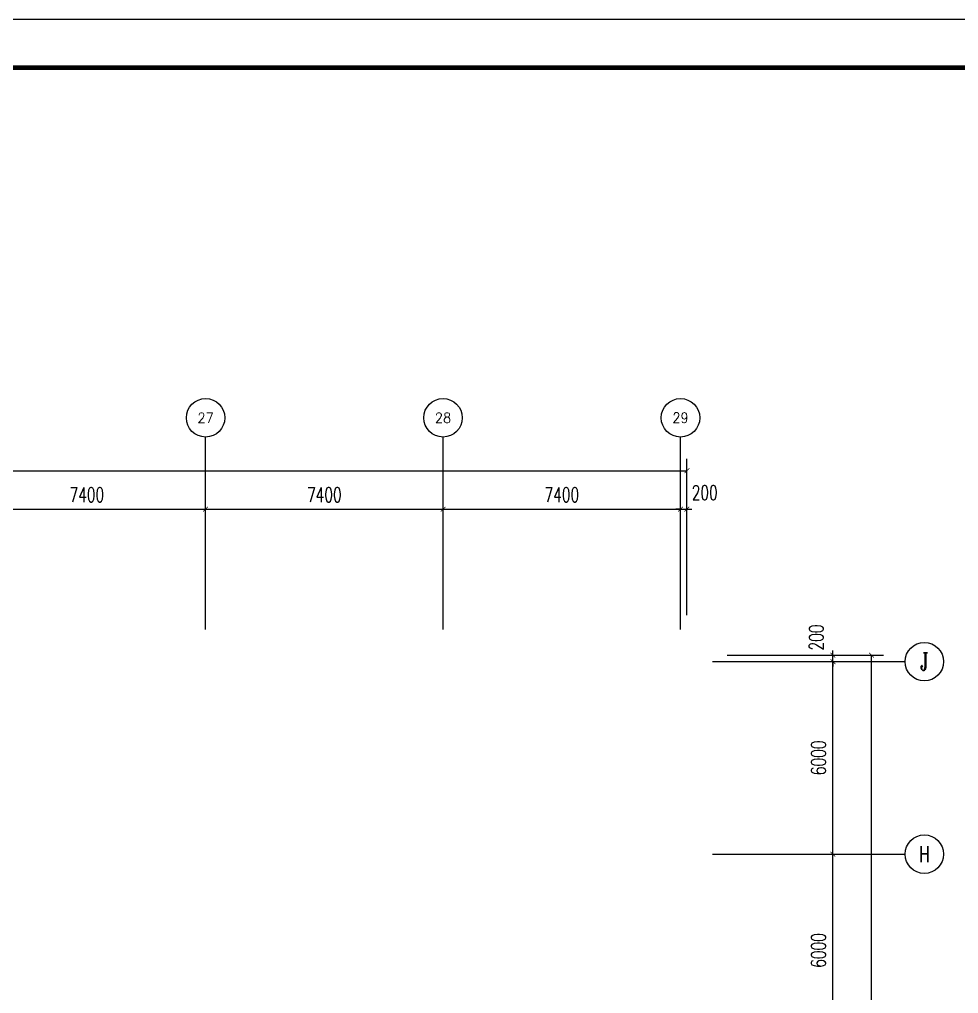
# Model space of a CAD drawing. Extents: x 1751103 to 2598738, y -609732 to 659428.
# Drawn here: x 2294448 to 2323712, y -107870 to -77513 of the extents above; entities that cross this region are included whole.
import ezdxf
from ezdxf.enums import TextEntityAlignment as Align

# ---------------------------------------------------------------- set-up
doc = ezdxf.new("R2010")
doc.units = 0
doc.header["$LTSCALE"] = 1000
doc.header["$MEASUREMENT"] = 0
doc.layers.get('0').update_dxf_attribs({"linetype": 'CONTINUOUS'})
doc.layers.get('DEFPOINTS').update_dxf_attribs({"linetype": 'CONTINUOUS'})
for name, color, linetype in [('AXIS', 3, 'CONTINUOUS'), ('AXIS_TEXT', 7, 'CONTINUOUS'), ('PUB_TITLE', 4, 'CONTINUOUS')]:
    doc.layers.add(name, color=color, linetype=linetype)
doc.styles.add('_TCH_AXIS', font='COMPLEX', dxfattribs={"bigfont": 'GBCBIG'})
doc.styles.add('COMPLEX', font='COMPLEX')
doc.styles.add('DIM_FONT', font='SIMPLEX', dxfattribs={"width": 0.7, "bigfont": 'GBCBIG'})
doc.dimstyles.new('DIMN150', dxfattribs={"dimscale": 1.5, "dimtxt": 300, "dimasz": 100, "dimexe": 250, "dimexo": 300, "dimgap": 150, "dimtad": 1, "dimdec": 0, "dimzin": 0, "dimtxsty": 'DIM_FONT', "dimblk": 'ARCHTICK', "dimcen": 0.09, "dimclrt": 7, "dimazin": 3, "dimtfac": 1, "dimtdec": 0, "dimtix": 1, "dimtmove": 0, "dimatfit": 3, "dimtolj": 1, "dimtzin": 0})

# ---------------------------------------------------------------- blocks, each defined once
blk = doc.blocks.new('_AXISO')
blk.add_circle((0, 0), 0.5)
at = {"layer": 'AXIS_TEXT', "style": 'COMPLEX', "width": 1.041667}
blk.add_attdef('A', text='', height=0.56, dxfattribs=at).set_placement((-0.25, -0.28), (0.25, -0.28), align=Align.FIT)
blk = doc.blocks.new('_ARCHTICK')
at = {"color": 0, "linetype": 'BYBLOCK', "const_width": 0.15}
blk.add_lwpolyline([(-0.5, -0.5), (0.5, 0.5)], dxfattribs=at)
blk = doc.blocks.new('*D77')
at = {"layer": 'AXIS', "color": 0}
for p, q in [((2316498, 92692), (2321373, 92692)), ((2320998, 44292), (2320998, 92692)), ((2316498, 44292), (2321373, 44292))]:
    blk.add_line(p, q, dxfattribs=at)
at = {"layer": 'DEFPOINTS', "color": 0}
for p in [(2316048, 92692), (2320998, 92692), (2316048, 44292)]:
    blk.add_point(p, dxfattribs=at)
at = {"layer": 'AXIS', "color": 0, "xscale": 150, "yscale": 150, "zscale": 150}
for p, rotation in [((2320998, 92692), 90), ((2320998, 44292), 270)]:
    blk.add_blockref('_ARCHTICK', p, dxfattribs=dict(at, rotation=rotation))
at = {"layer": 'AXIS', "color": 7, "insert": (2320548, 68492), "char_height": 450, "attachment_point": 5, "rotation": 90, "style": 'DIM_FONT'}
blk.add_mtext('\\A1;48400', dxfattribs=at)
blk = doc.blocks.new('*D85')
at = {"layer": 'AXIS', "color": 0}
for p, q in [((2316498, 86492), (2320173, 86492)), ((2319798, 80492), (2319798, 86492)), ((2316498, 80492), (2320173, 80492))]:
    blk.add_line(p, q, dxfattribs=at)
at = {"layer": 'DEFPOINTS', "color": 0}
for p in [(2316048, 86492), (2319798, 86492), (2316048, 80492)]:
    blk.add_point(p, dxfattribs=at)
at = {"layer": 'AXIS', "color": 0, "xscale": 150, "yscale": 150, "zscale": 150}
for p, rotation in [((2319798, 86492), 90), ((2319798, 80492), 270)]:
    blk.add_blockref('_ARCHTICK', p, dxfattribs=dict(at, rotation=rotation))
at = {"layer": 'AXIS', "color": 7, "insert": (2319348, 83492), "char_height": 450, "attachment_point": 5, "rotation": 90, "style": 'DIM_FONT'}
blk.add_mtext('\\A1;6000', dxfattribs=at)
blk = doc.blocks.new('*D86')
at = {"layer": 'AXIS', "color": 0}
for p, q in [((2316498, 92492), (2320173, 92492)), ((2319798, 86492), (2319798, 92492)), ((2316498, 86492), (2320173, 86492))]:
    blk.add_line(p, q, dxfattribs=at)
at = {"layer": 'DEFPOINTS', "color": 0}
for p in [(2316048, 92492), (2319798, 92492), (2316048, 86492)]:
    blk.add_point(p, dxfattribs=at)
at = {"layer": 'AXIS', "color": 0, "xscale": 150, "yscale": 150, "zscale": 150}
for p, rotation in [((2319798, 92492), 90), ((2319798, 86492), 270)]:
    blk.add_blockref('_ARCHTICK', p, dxfattribs=dict(at, rotation=rotation))
at = {"layer": 'AXIS', "color": 7, "insert": (2319348, 89492), "char_height": 450, "attachment_point": 5, "rotation": 90, "style": 'DIM_FONT'}
blk.add_mtext('\\A1;6000', dxfattribs=at)
blk = doc.blocks.new('*D87')
at = {"layer": 'AXIS', "color": 0}
for p, q in [((2316498, 92692), (2320173, 92692)), ((2319798, 92692), (2319798, 92842)), ((2319798, 92492), (2319798, 92692)), ((2316498, 92492), (2320173, 92492)), ((2319798, 92492), (2319798, 92342))]:
    blk.add_line(p, q, dxfattribs=at)
at = {"layer": 'DEFPOINTS', "color": 0}
for p in [(2316048, 92692), (2319798, 92692), (2316048, 92492)]:
    blk.add_point(p, dxfattribs=at)
at = {"layer": 'AXIS', "color": 0, "xscale": 150, "yscale": 150, "zscale": 150}
for p, rotation in [((2319798, 92692), 270), ((2319798, 92492), 90)]:
    blk.add_blockref('_ARCHTICK', p, dxfattribs=dict(at, rotation=rotation))
at = {"layer": 'AXIS', "color": 7, "insert": (2319280, 93247), "char_height": 450, "attachment_point": 5, "rotation": 90, "style": 'DIM_FONT'}
blk.add_mtext('\\A1;200', dxfattribs=at)
blk = doc.blocks.new('*D99')
at = {"layer": 'AXIS', "color": 0}
for p, q in [((2107648, 93942), (2107648, 98817)), ((2315248, 93942), (2315248, 98817)), ((2107648, 98442), (2315248, 98442))]:
    blk.add_line(p, q, dxfattribs=at)
at = {"layer": 'DEFPOINTS', "color": 0}
for p in [(2315248, 98442), (2107648, 93492), (2315248, 93492)]:
    blk.add_point(p, dxfattribs=at)
at = {"layer": 'AXIS', "color": 0, "xscale": 150, "yscale": 150, "zscale": 150, "rotation": 180}
blk.add_blockref('_ARCHTICK', (2107648, 98442), dxfattribs=at)
at = {"layer": 'AXIS', "color": 0, "xscale": 150, "yscale": 150, "zscale": 150}
blk.add_blockref('_ARCHTICK', (2315248, 98442), dxfattribs=at)
at = {"layer": 'AXIS', "color": 7, "insert": (2211448, 98892), "char_height": 450, "attachment_point": 5, "style": 'DIM_FONT'}
blk.add_mtext('\\A1;207600', dxfattribs=at)
blk = doc.blocks.new('*D126')
at = {"layer": 'AXIS', "color": 0}
for p, q in [((2292848, 93942), (2292848, 97617)), ((2300248, 93942), (2300248, 97617)), ((2292848, 97242), (2300248, 97242))]:
    blk.add_line(p, q, dxfattribs=at)
at = {"layer": 'DEFPOINTS', "color": 0}
for p in [(2300248, 97242), (2292848, 93492), (2300248, 93492)]:
    blk.add_point(p, dxfattribs=at)
at = {"layer": 'AXIS', "color": 0, "xscale": 150, "yscale": 150, "zscale": 150, "rotation": 180}
blk.add_blockref('_ARCHTICK', (2292848, 97242), dxfattribs=at)
at = {"layer": 'AXIS', "color": 0, "xscale": 150, "yscale": 150, "zscale": 150}
blk.add_blockref('_ARCHTICK', (2300248, 97242), dxfattribs=at)
at = {"layer": 'AXIS', "color": 7, "insert": (2296548, 97692), "char_height": 450, "attachment_point": 5, "style": 'DIM_FONT'}
blk.add_mtext('\\A1;7400', dxfattribs=at)
blk = doc.blocks.new('*D127')
at = {"layer": 'AXIS', "color": 0}
for p, q in [((2300248, 93942), (2300248, 97617)), ((2307648, 93942), (2307648, 97617)), ((2300248, 97242), (2307648, 97242))]:
    blk.add_line(p, q, dxfattribs=at)
at = {"layer": 'DEFPOINTS', "color": 0}
for p in [(2307648, 97242), (2300248, 93492), (2307648, 93492)]:
    blk.add_point(p, dxfattribs=at)
at = {"layer": 'AXIS', "color": 0, "xscale": 150, "yscale": 150, "zscale": 150, "rotation": 180}
blk.add_blockref('_ARCHTICK', (2300248, 97242), dxfattribs=at)
at = {"layer": 'AXIS', "color": 0, "xscale": 150, "yscale": 150, "zscale": 150}
blk.add_blockref('_ARCHTICK', (2307648, 97242), dxfattribs=at)
at = {"layer": 'AXIS', "color": 7, "insert": (2303948, 97692), "char_height": 450, "attachment_point": 5, "style": 'DIM_FONT'}
blk.add_mtext('\\A1;7400', dxfattribs=at)
blk = doc.blocks.new('*D128')
at = {"layer": 'AXIS', "color": 0}
for p, q in [((2307648, 93942), (2307648, 97617)), ((2315048, 93942), (2315048, 97617)), ((2307648, 97242), (2315048, 97242))]:
    blk.add_line(p, q, dxfattribs=at)
at = {"layer": 'DEFPOINTS', "color": 0}
for p in [(2315048, 97242), (2307648, 93492), (2315048, 93492)]:
    blk.add_point(p, dxfattribs=at)
at = {"layer": 'AXIS', "color": 0, "xscale": 150, "yscale": 150, "zscale": 150, "rotation": 180}
blk.add_blockref('_ARCHTICK', (2307648, 97242), dxfattribs=at)
at = {"layer": 'AXIS', "color": 0, "xscale": 150, "yscale": 150, "zscale": 150}
blk.add_blockref('_ARCHTICK', (2315048, 97242), dxfattribs=at)
at = {"layer": 'AXIS', "color": 7, "insert": (2311348, 97692), "char_height": 450, "attachment_point": 5, "style": 'DIM_FONT'}
blk.add_mtext('\\A1;7400', dxfattribs=at)
blk = doc.blocks.new('*D129')
at = {"layer": 'AXIS', "color": 0}
for p, q in [((2315048, 93942), (2315048, 97617)), ((2315248, 93942), (2315248, 97617)), ((2315048, 97242), (2314898, 97242)), ((2315048, 97242), (2315248, 97242)), ((2315248, 97242), (2315398, 97242))]:
    blk.add_line(p, q, dxfattribs=at)
at = {"layer": 'DEFPOINTS', "color": 0}
for p in [(2315248, 97242), (2315048, 93492), (2315248, 93492)]:
    blk.add_point(p, dxfattribs=at)
at = {"layer": 'AXIS', "color": 0, "xscale": 150, "yscale": 150, "zscale": 150}
blk.add_blockref('_ARCHTICK', (2315048, 97242), dxfattribs=at)
at = {"layer": 'AXIS', "color": 0, "xscale": 150, "yscale": 150, "zscale": 150, "rotation": 180}
blk.add_blockref('_ARCHTICK', (2315248, 97242), dxfattribs=at)
at = {"layer": 'AXIS', "color": 7, "insert": (2315803, 97759), "char_height": 450, "attachment_point": 5, "style": 'DIM_FONT'}
blk.add_mtext('\\A1;200', dxfattribs=at)
blk = doc.blocks.new('W2')
at = {"layer": 'AXIS', "color": 8}
for p, q in [((2300247.9, 93491.5), (2300247.9, 99491.5)), ((2307647.9, 93491.5), (2307647.9, 99491.5)), ((2315047.9, 93491.5), (2315047.9, 99491.5)), ((2316047.9, 92491.5), (2322047.9, 92491.5)), ((2316047.9, 86491.5), (2322047.9, 86491.5))]:
    blk.add_line(p, q, dxfattribs=at)
ref = blk.add_blockref('_AXISO', (2300247.9, 100091.5), dxfattribs=dict(at, xscale=1200, yscale=1200, zscale=1200))
ref.add_attrib('A', '27', dxfattribs={"layer": 'AXIS_TEXT', "color": 8, "height": 314.9, "style": '_TCH_AXIS'}).set_placement((2299993, 99934.1), (2300502.8, 99934.1), align=Align.FIT)
ref = blk.add_blockref('_AXISO', (2307647.9, 100091.5), dxfattribs=dict(at, xscale=1200, yscale=1200, zscale=1200))
ref.add_attrib('A', '28', dxfattribs={"layer": 'AXIS_TEXT', "color": 8, "height": 314.9, "style": '_TCH_AXIS'}).set_placement((2307393, 99934.1), (2307902.8, 99934.1), align=Align.FIT)
ref = blk.add_blockref('_AXISO', (2315047.9, 100091.5), dxfattribs=dict(at, xscale=1200, yscale=1200, zscale=1200))
ref.add_attrib('A', '29', dxfattribs={"layer": 'AXIS_TEXT', "color": 8, "height": 321.04, "style": '_TCH_AXIS', "width": 0.970588}).set_placement((2314795.6, 99931), (2315300.1, 99931), align=Align.FIT)
ref = blk.add_blockref('_AXISO', (2322647.9, 92491.5), dxfattribs=dict(at, xscale=1200, yscale=1200, zscale=1200))
ref.add_attrib('A', 'J', dxfattribs={"layer": 'AXIS_TEXT', "color": 8, "height": 547.5, "style": '_TCH_AXIS', "width": 0.909091}).set_placement((2322517.5, 92217.8), (2322778.2, 92217.8), align=Align.FIT)
ref = blk.add_blockref('_AXISO', (2322647.9, 86491.5), dxfattribs=dict(at, xscale=1200, yscale=1200, zscale=1200))
ref.add_attrib('A', 'H', dxfattribs={"layer": 'AXIS_TEXT', "color": 8, "height": 493.2, "style": '_TCH_AXIS', "width": 0.7}).set_placement((2322483.5, 86244.9), (2322812.3, 86244.9), align=Align.FIT)
for p1, p2, distance, picture, middle in [((2107647.9, 93491.5), (2315247.9, 93491.5), 4950, '*D99', (2211447.9, 98891.5)), ((2292847.9, 93491.5), (2300247.9, 93491.5), 3750, '*D126', (2296547.9, 97691.5)), ((2300247.9, 93491.5), (2307647.9, 93491.5), 3750, '*D127', (2303947.9, 97691.5)), ((2307647.9, 93491.5), (2315047.9, 93491.5), 3750, '*D128', (2311347.9, 97691.5)), ((2316047.9, 44291.5), (2316047.9, 92691.5), -4950, '*D77', (2320547.9, 68491.5)), ((2316047.9, 86491.5), (2316047.9, 92491.5), -3750, '*D86', (2319347.9, 89491.5)), ((2316047.9, 80491.5), (2316047.9, 86491.5), -3750, '*D85', (2319347.9, 83491.5))]:
    dim = blk.add_aligned_dim(p1=p1, p2=p2, distance=distance, dimstyle='DIMN150', dxfattribs=at)
    dim.commit()
    dim.dimension.update_dxf_attribs({"geometry": picture, "text_midpoint": middle})
for base, p1, p2, angle, picture, middle in [((2315247.9, 97241.5), (2315047.9, 93491.5), (2315247.9, 93491.5), 0, '*D129', (2315802.9, 97759)), ((2319797.9, 92691.5), (2316047.9, 92491.5), (2316047.9, 92691.5), 90, '*D87', (2319280.4, 93246.5))]:
    dim = blk.add_linear_dim(base=base, p1=p1, p2=p2, angle=angle, dimstyle='DIMN150', dxfattribs=at)
    dim.commit()
    dim.dimension.update_dxf_attribs({"geometry": picture, "text_midpoint": middle, "dimtype": 161})

msp = doc.modelspace()

# ---------------------------------------------------------------- linework, layer by layer
at = {"layer": 'PUB_TITLE'}
msp.add_lwpolyline([(2088595, -166613), (2340895, -166613), (2340895, -77513), (2088595, -77513)], close=True, dxfattribs=at)
at = {"layer": 'PUB_TITLE', "const_width": 150}
msp.add_lwpolyline([(2092345, -165113), (2339395, -165113), (2339395, -79013), (2092345, -79013)], close=True, dxfattribs=at)

# ---------------------------------------------------------------- block references
msp.add_blockref('W2', (0, -190018))

doc.saveas('drawing.dxf')
